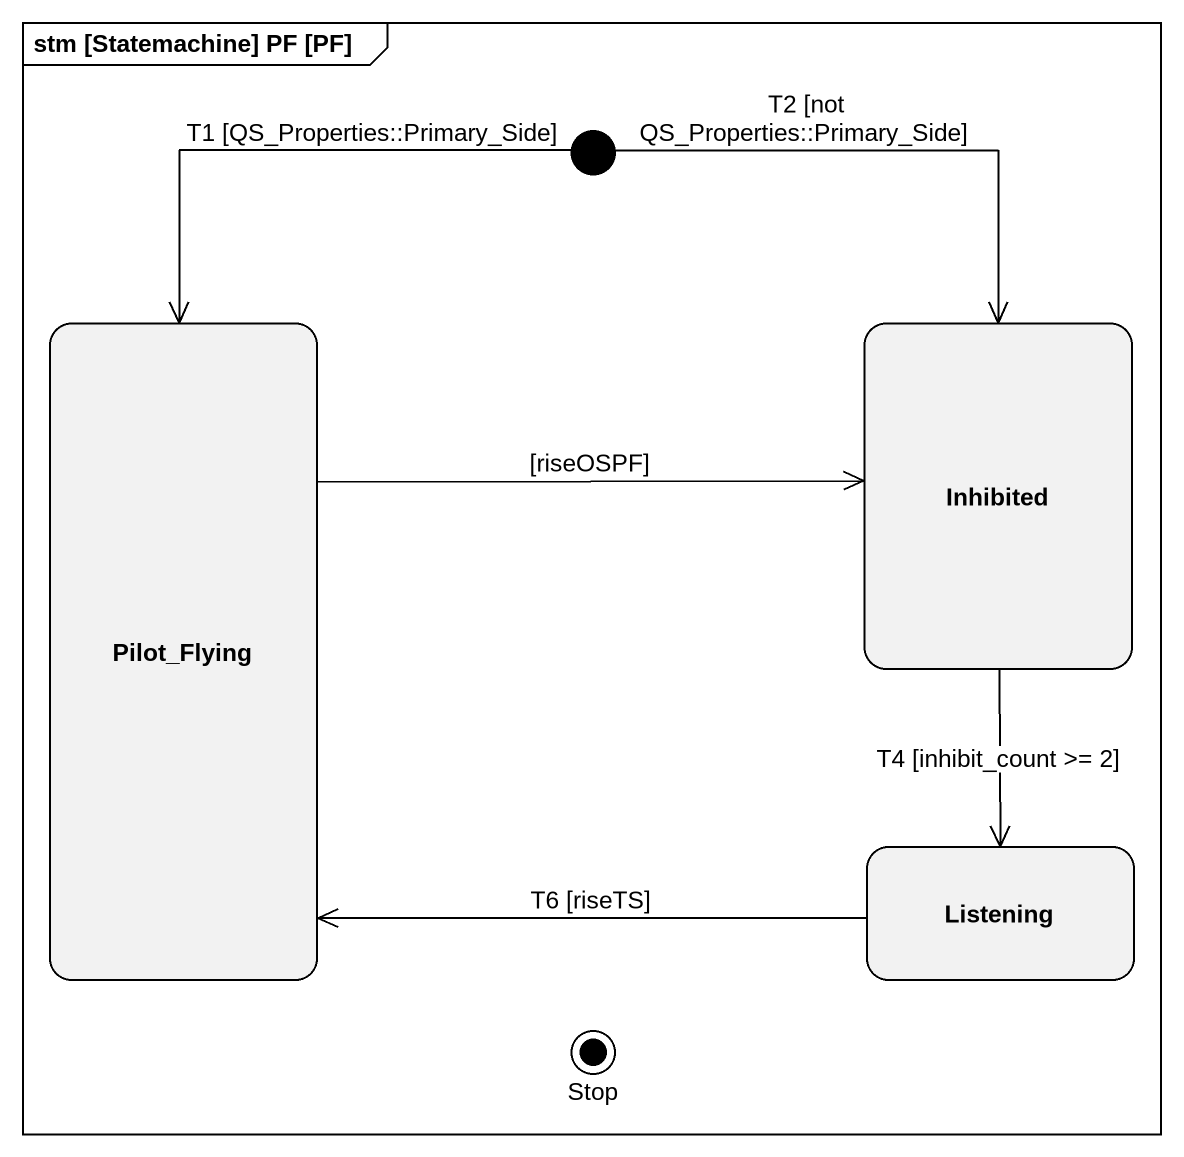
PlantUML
@startuml
mainframe stm [Statemachine] PF [PF]
hide empty description
state Pilot_Flying
state Inhibited
state Listening
state "Stop" as Stop_ <<end>>
[*] --> Pilot_Flying : T1 [QS_Properties::Primary_Side]
[*] --> Inhibited : T2 [not QS_Properties::Primary_Side]
Pilot_Flying -right-> Inhibited : [riseOSPF]
Inhibited --> Listening : T4 [inhibit_count >= 2]
Listening -left-> Pilot_Flying : T6 [riseTS]
@enduml
